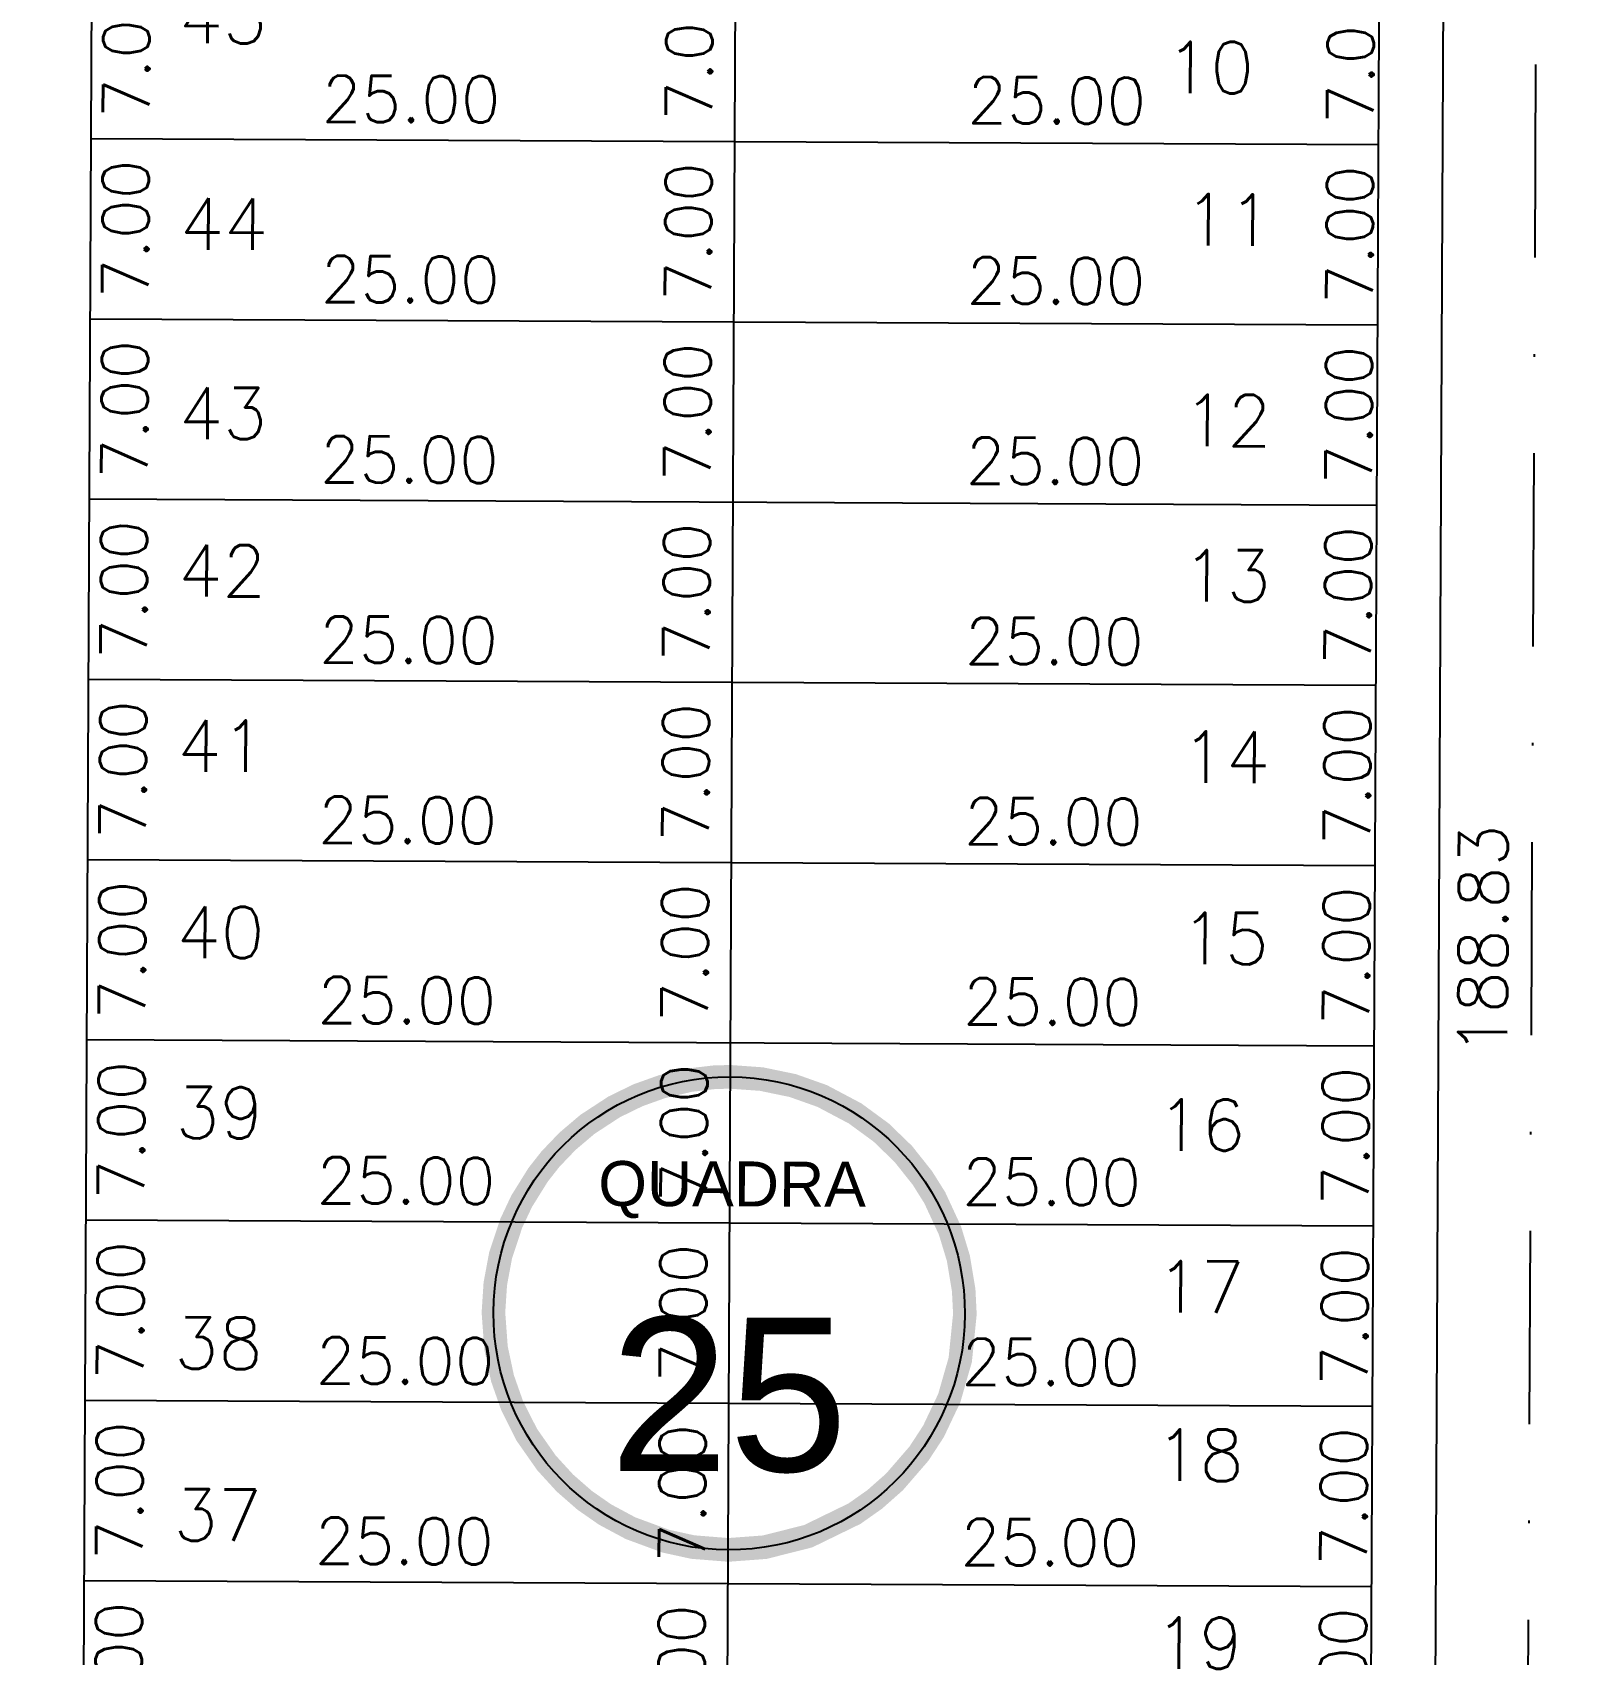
# Model space of a CAD drawing. Header units: millimetres. Extents: x -4430026 to 4783824, y 584 to 9593110.
# Drawn here: x 3112.3 to 3172.1, y 1579.3 to 1642.3 of the extents above; entities that cross this region are included whole.
import ezdxf
from ezdxf.enums import TextEntityAlignment as Align

# ---------------------------------------------------------------- set-up
doc = ezdxf.new("R2010")
doc.units = ezdxf.units.MM
doc.linetypes.add('DASHDOT', pattern=[1, 0.5, -0.25, 0, -0.25])
doc.linetypes.add('HIDDEN2', pattern=[0.1875, 0.125, -0.0625])
for name, color, linetype in [('boundary filipe', 6, 'Continuous'), ('BOUNDARY VERDES', 92, 'Continuous'), ('Calçada', 1, 'Continuous'), ('Cota', 8, 'Continuous'), ('COTAS', 8, 'Continuous'), ('Lotes', 2, 'Continuous'), ('Numero de lotes', 5, 'Continuous'), ('númeraçãoquadras', 4, 'Continuous'), ('Projeção', 8, 'HIDDEN2'), ('QUADRA', 4, 'Continuous')]:
    doc.layers.add(name, color=color, linetype=linetype)
doc.styles.add('arcad1', font='romans.shx')
doc.styles.add('ROMANS', font='romans.shx')
doc.styles.add('STYLE1', font='sanss___.ttf')
doc.dimstyles.new('BOLA100', dxfattribs={"dimscale": 0, "dimtxt": 1.9, "dimasz": 0.18, "dimexe": 0.18, "dimexo": 0.063, "dimgap": 0, "dimtad": 1, "dimzin": 4, "dimdsep": 46, "dimtxsty": 'ROMANS', "dimcen": 0.09, "dimse1": 1, "dimse2": 1, "dimsd1": 1, "dimsd2": 1, "dimclrt": 256, "dimaunit": 1, "dimadec": 4, "dimazin": 0, "dimtfac": 1.2, "dimtix": 1, "dimtmove": 2, "dimatfit": 3, "dimfxl": 1, "dimtvp": 2, "dimtolj": 1, "dimtzin": 4, "dimarcsym": 0})
doc.dimstyles.get("Standard").update_dxf_attribs({"dimtxt": 0.18, "dimasz": 0.18, "dimexe": 0.18, "dimexo": 0.0625, "dimgap": 0.09, "dimtad": 0, "dimtih": 1, "dimtoh": 1, "dimdec": 4, "dimzin": 0, "dimdsep": 46, "dimtxsty": 'Standard', "dimcen": 0.09, "dimadec": 0, "dimazin": 0, "dimtfac": 1, "dimtdec": 4, "dimtofl": 0, "dimtmove": 0, "dimatfit": 3, "dimfxl": 1, "dimtolj": 1, "dimtzin": 0, "dimarcsym": 0})

# ---------------------------------------------------------------- blocks, each defined once
blk = doc.blocks.new('NUM_quadra')
at = {"color": 6, "const_width": 0.02}
blk.add_lwpolyline([(-0.0134, 0.1996), (-0.034, 0.1971), (-0.0579, 0.1914), (-0.0779, 0.1842), (-0.0981, 0.1743), (-0.1208, 0.1594), (-0.1377, 0.145), (-0.1521, 0.1299), (-0.1625, 0.1166), (-0.1764, 0.0942), (-0.1852, 0.0754), (-0.1941, 0.0483), (-0.1985, 0.0243), (-0.2, 0), (-0.1977, -0.0299), (-0.1921, -0.0556), (-0.1839, -0.0786), (-0.1713, -0.1033), (-0.1546, -0.1269), (-0.1389, -0.1439), (-0.1219, -0.1586), (-0.1046, -0.1705), (-0.0831, -0.1819), (-0.0531, -0.1928), (-0.0302, -0.1977), (0, -0.2), (0.0309, -0.1976), (0.0677, -0.1882), (0.1069, -0.169), (0.124, -0.1569), (0.1407, -0.1421), (0.1614, -0.1181), (0.1737, -0.0992), (0.187, -0.071), (0.1962, -0.0386), (0.2, 0), (0.1989, 0.0205), (0.1943, 0.0473), (0.1871, 0.0707), (0.1741, 0.0984), (0.1635, 0.1151), (0.1472, 0.1354), (0.1285, 0.1533), (0.1063, 0.1694), (0.0782, 0.1841), (0.0533, 0.1928), (0.0267, 0.1982), (0, 0.2)], close=True, dxfattribs=at)
blk.add_circle((0, 0), 0.2)
at = {"color": 3, "insert": (-0.1114, 0.1285), "char_height": 0.038, "width": 0.2663, "attachment_point": 1, "style": 'STYLE1'}
blk.add_mtext('\\fArial|b0|i0|c0|p34;QUADRA', dxfattribs=at)
at = {"color": 3, "style": 'STYLE1'}
blk.add_attdef('00', text='', height=0.13, dxfattribs=at).set_placement((0, -0.1335), align=Align.CENTER)
blk = doc.blocks.new('*D13731')
at = {"layer": 'DEFPOINTS', "color": 0, "linetype": 'ByBlock'}
for p in [(3170.97, 1701.556), (3170.075, 1512.727), (3170.075, 1512.727)]:
    blk.add_point(p, dxfattribs=at)
at = {"layer": 'COTAS', "linetype": 'ByBlock', "insert": (3168.627, 1607.032), "char_height": 1.9, "attachment_point": 5, "rotation": 89.72858, "style": 'ROMANS'}
blk.add_mtext('\\A1;188.83', dxfattribs=at)
blk = doc.blocks.new('*D14373')
at = {"layer": 'DEFPOINTS', "color": 0, "linetype": 'ByBlock'}
for p in [(3604.912, 1990.48), (3526.384, 1988.213), (3530.475, 1981.234), (3075.494, 1975.213), (3524.484, 1587.125)]:
    blk.add_point(p, dxfattribs=at)
at = {"layer": 'COTAS', "linetype": 'ByBlock', "insert": (3531.365, 1983.353), "char_height": 1.9, "attachment_point": 5, "rotation": 45.6902, "style": 'ROMANS'}
blk.add_mtext('\\A1;91°55\'24"', dxfattribs=at)
blk = doc.blocks.new('*D14374')
at = {"layer": 'DEFPOINTS', "color": 0, "linetype": 'ByBlock'}
for p in [(3526.384, 1988.213), (3526.384, 1988.213), (3519.485, 1984.064), (3146.21, 1977.133), (3524.484, 1587.125)]:
    blk.add_point(p, dxfattribs=at)
at = {"layer": 'COTAS', "linetype": 'ByBlock', "insert": (3521.551, 1983.261), "char_height": 1.9, "attachment_point": 5, "rotation": 315.69901, "style": 'ROMANS'}
blk.add_mtext('\\A1;88°3\'33"', dxfattribs=at)
blk = doc.blocks.new('*D11730')
at = {"layer": 'DEFPOINTS', "color": 0}
for p in [(3114.244, 1585.193), (3139.244, 1585.075), (3139.22, 1580.022)]:
    blk.add_point(p, dxfattribs=at)
at = {"layer": 'Cota', "color": 41, "insert": (3126.737, 1583.681), "char_height": 1.8, "attachment_point": 5, "rotation": 359.72858, "style": 'ROMANS'}
blk.add_mtext('\\A1;25.00', dxfattribs=at)
blk = doc.blocks.new('*D11731')
at = {"layer": 'DEFPOINTS', "color": 0}
for p in [(3139.323, 1586.247), (3164.323, 1586.129), (3164.294, 1579.97)]:
    blk.add_point(p, dxfattribs=at)
at = {"layer": 'Cota', "color": 41, "insert": (3151.811, 1583.629), "char_height": 1.8, "attachment_point": 5, "rotation": 359.72858, "style": 'ROMANS'}
blk.add_mtext('\\A1;25.00', dxfattribs=at)
blk = doc.blocks.new('*D11732')
at = {"layer": 'DEFPOINTS', "color": 0}
for p in [(3114.278, 1592.193), (3139.277, 1592.074), (3139.253, 1587.022)]:
    blk.add_point(p, dxfattribs=at)
at = {"layer": 'Cota', "color": 41, "insert": (3126.771, 1590.681), "char_height": 1.8, "attachment_point": 5, "rotation": 359.72858, "style": 'ROMANS'}
blk.add_mtext('\\A1;25.00', dxfattribs=at)
blk = doc.blocks.new('*D11733')
at = {"layer": 'DEFPOINTS', "color": 0}
for p in [(3139.356, 1593.247), (3164.356, 1593.129), (3164.327, 1586.969)]:
    blk.add_point(p, dxfattribs=at)
at = {"layer": 'Cota', "color": 41, "insert": (3151.844, 1590.629), "char_height": 1.8, "attachment_point": 5, "rotation": 359.72858, "style": 'ROMANS'}
blk.add_mtext('\\A1;25.00', dxfattribs=at)
blk = doc.blocks.new('*D11734')
at = {"layer": 'DEFPOINTS', "color": 0}
for p in [(3114.311, 1599.193), (3139.31, 1599.074), (3139.287, 1594.022)]:
    blk.add_point(p, dxfattribs=at)
at = {"layer": 'Cota', "color": 41, "insert": (3126.804, 1597.681), "char_height": 1.8, "attachment_point": 5, "rotation": 359.72858, "style": 'ROMANS'}
blk.add_mtext('\\A1;25.00', dxfattribs=at)
blk = doc.blocks.new('*D11735')
at = {"layer": 'DEFPOINTS', "color": 0}
for p in [(3139.389, 1600.247), (3164.389, 1600.129), (3164.36, 1593.969)]:
    blk.add_point(p, dxfattribs=at)
at = {"layer": 'Cota', "color": 41, "insert": (3151.877, 1597.629), "char_height": 1.8, "attachment_point": 5, "rotation": 359.72858, "style": 'ROMANS'}
blk.add_mtext('\\A1;25.00', dxfattribs=at)
blk = doc.blocks.new('*D11736')
at = {"layer": 'DEFPOINTS', "color": 0}
for p in [(3114.344, 1606.193), (3139.344, 1606.074), (3139.32, 1601.022)]:
    blk.add_point(p, dxfattribs=at)
at = {"layer": 'Cota', "color": 41, "insert": (3126.837, 1604.681), "char_height": 1.8, "attachment_point": 5, "rotation": 359.72858, "style": 'ROMANS'}
blk.add_mtext('\\A1;25.00', dxfattribs=at)
blk = doc.blocks.new('*D11737')
at = {"layer": 'DEFPOINTS', "color": 0}
for p in [(3139.423, 1607.247), (3164.422, 1607.129), (3164.393, 1600.969)]:
    blk.add_point(p, dxfattribs=at)
at = {"layer": 'Cota', "color": 41, "insert": (3151.91, 1604.628), "char_height": 1.8, "attachment_point": 5, "rotation": 359.72858, "style": 'ROMANS'}
blk.add_mtext('\\A1;25.00', dxfattribs=at)
blk = doc.blocks.new('*D11738')
at = {"layer": 'DEFPOINTS', "color": 0}
for p in [(3114.377, 1613.193), (3139.377, 1613.074), (3139.353, 1608.022)]:
    blk.add_point(p, dxfattribs=at)
at = {"layer": 'Cota', "color": 41, "insert": (3126.87, 1611.681), "char_height": 1.8, "attachment_point": 5, "rotation": 359.72858, "style": 'ROMANS'}
blk.add_mtext('\\A1;25.00', dxfattribs=at)
blk = doc.blocks.new('*D11739')
at = {"layer": 'DEFPOINTS', "color": 0}
for p in [(3139.456, 1614.247), (3164.455, 1614.129), (3164.426, 1607.969)]:
    blk.add_point(p, dxfattribs=at)
at = {"layer": 'Cota', "color": 41, "insert": (3151.943, 1611.628), "char_height": 1.8, "attachment_point": 5, "rotation": 359.72858, "style": 'ROMANS'}
blk.add_mtext('\\A1;25.00', dxfattribs=at)
blk = doc.blocks.new('*D11740')
at = {"layer": 'DEFPOINTS', "color": 0}
for p in [(3114.41, 1620.193), (3139.41, 1620.074), (3139.386, 1615.022)]:
    blk.add_point(p, dxfattribs=at)
at = {"layer": 'Cota', "color": 41, "insert": (3126.903, 1618.681), "char_height": 1.8, "attachment_point": 5, "rotation": 359.72858, "style": 'ROMANS'}
blk.add_mtext('\\A1;25.00', dxfattribs=at)
blk = doc.blocks.new('*D11741')
at = {"layer": 'DEFPOINTS', "color": 0}
for p in [(3139.489, 1621.247), (3164.489, 1621.129), (3164.459, 1614.969)]:
    blk.add_point(p, dxfattribs=at)
at = {"layer": 'Cota', "color": 41, "insert": (3151.977, 1618.628), "char_height": 1.8, "attachment_point": 5, "rotation": 359.72858, "style": 'ROMANS'}
blk.add_mtext('\\A1;25.00', dxfattribs=at)
blk = doc.blocks.new('*D11742')
at = {"layer": 'DEFPOINTS', "color": 0}
for p in [(3114.443, 1627.193), (3139.443, 1627.074), (3139.419, 1622.021)]:
    blk.add_point(p, dxfattribs=at)
at = {"layer": 'Cota', "color": 41, "insert": (3126.936, 1625.681), "char_height": 1.8, "attachment_point": 5, "rotation": 359.72858, "style": 'ROMANS'}
blk.add_mtext('\\A1;25.00', dxfattribs=at)
blk = doc.blocks.new('*D11743')
at = {"layer": 'DEFPOINTS', "color": 0}
for p in [(3139.522, 1628.247), (3164.522, 1628.129), (3164.493, 1621.969)]:
    blk.add_point(p, dxfattribs=at)
at = {"layer": 'Cota', "color": 41, "insert": (3152.01, 1625.628), "char_height": 1.8, "attachment_point": 5, "rotation": 359.72858, "style": 'ROMANS'}
blk.add_mtext('\\A1;25.00', dxfattribs=at)
blk = doc.blocks.new('*D11744')
at = {"layer": 'DEFPOINTS', "color": 0}
for p in [(3114.477, 1634.192), (3139.476, 1634.074), (3139.452, 1629.021)]:
    blk.add_point(p, dxfattribs=at)
at = {"layer": 'Cota', "color": 41, "insert": (3126.97, 1632.681), "char_height": 1.8, "attachment_point": 5, "rotation": 359.72858, "style": 'ROMANS'}
blk.add_mtext('\\A1;25.00', dxfattribs=at)
blk = doc.blocks.new('*D11745')
at = {"layer": 'DEFPOINTS', "color": 0}
for p in [(3139.555, 1635.247), (3164.555, 1635.128), (3164.526, 1628.969)]:
    blk.add_point(p, dxfattribs=at)
at = {"layer": 'Cota', "color": 41, "insert": (3152.043, 1632.628), "char_height": 1.8, "attachment_point": 5, "rotation": 359.72858, "style": 'ROMANS'}
blk.add_mtext('\\A1;25.00', dxfattribs=at)
blk = doc.blocks.new('*D11746')
at = {"layer": 'DEFPOINTS', "color": 0}
for p in [(3114.51, 1641.192), (3139.509, 1641.074), (3139.485, 1636.021)]:
    blk.add_point(p, dxfattribs=at)
at = {"layer": 'Cota', "color": 41, "insert": (3127.003, 1639.681), "char_height": 1.8, "attachment_point": 5, "rotation": 359.72858, "style": 'ROMANS'}
blk.add_mtext('\\A1;25.00', dxfattribs=at)
blk = doc.blocks.new('*D11747')
at = {"layer": 'DEFPOINTS', "color": 0}
for p in [(3139.588, 1642.247), (3164.588, 1642.128), (3164.559, 1635.969)]:
    blk.add_point(p, dxfattribs=at)
at = {"layer": 'Cota', "color": 41, "insert": (3152.076, 1639.628), "char_height": 1.8, "attachment_point": 5, "rotation": 359.72858, "style": 'ROMANS'}
blk.add_mtext('\\A1;25.00', dxfattribs=at)
blk = doc.blocks.new('*D11793')
at = {"layer": 'DEFPOINTS', "color": 0}
for p in [(3114.602, 1645.141), (3114.569, 1638.141), (3119.531, 1638.118)]:
    blk.add_point(p, dxfattribs=at)
at = {"layer": 'Cota', "color": 41, "insert": (3115.948, 1641.635), "char_height": 1.8, "attachment_point": 5, "rotation": 89.72858, "style": 'ROMANS'}
blk.add_mtext('\\A1;7.00', dxfattribs=at)
blk = doc.blocks.new('*D11794')
at = {"layer": 'DEFPOINTS', "color": 0}
for p in [(3114.569, 1638.141), (3114.535, 1631.141), (3119.498, 1631.118)]:
    blk.add_point(p, dxfattribs=at)
at = {"layer": 'Cota', "color": 41, "insert": (3115.914, 1634.635), "char_height": 1.8, "attachment_point": 5, "rotation": 89.72858, "style": 'ROMANS'}
blk.add_mtext('\\A1;7.00', dxfattribs=at)
blk = doc.blocks.new('*D11795')
at = {"layer": 'DEFPOINTS', "color": 0}
for p in [(3114.535, 1631.141), (3114.502, 1624.141), (3119.465, 1624.118)]:
    blk.add_point(p, dxfattribs=at)
at = {"layer": 'Cota', "color": 41, "insert": (3115.881, 1627.635), "char_height": 1.8, "attachment_point": 5, "rotation": 89.72858, "style": 'ROMANS'}
blk.add_mtext('\\A1;7.00', dxfattribs=at)
blk = doc.blocks.new('*D11796')
at = {"layer": 'DEFPOINTS', "color": 0}
for p in [(3114.502, 1624.141), (3114.469, 1617.142), (3119.432, 1617.118)]:
    blk.add_point(p, dxfattribs=at)
at = {"layer": 'Cota', "color": 41, "insert": (3115.848, 1620.635), "char_height": 1.8, "attachment_point": 5, "rotation": 89.72858, "style": 'ROMANS'}
blk.add_mtext('\\A1;7.00', dxfattribs=at)
blk = doc.blocks.new('*D11797')
at = {"layer": 'DEFPOINTS', "color": 0}
for p in [(3114.469, 1617.142), (3114.436, 1610.142), (3119.398, 1610.118)]:
    blk.add_point(p, dxfattribs=at)
at = {"layer": 'Cota', "color": 41, "insert": (3115.815, 1613.635), "char_height": 1.8, "attachment_point": 5, "rotation": 89.72858, "style": 'ROMANS'}
blk.add_mtext('\\A1;7.00', dxfattribs=at)
blk = doc.blocks.new('*D11798')
at = {"layer": 'DEFPOINTS', "color": 0}
for p in [(3114.436, 1610.142), (3114.403, 1603.142), (3119.365, 1603.118)]:
    blk.add_point(p, dxfattribs=at)
at = {"layer": 'Cota', "color": 41, "insert": (3115.782, 1606.635), "char_height": 1.8, "attachment_point": 5, "rotation": 89.72858, "style": 'ROMANS'}
blk.add_mtext('\\A1;7.00', dxfattribs=at)
blk = doc.blocks.new('*D11799')
at = {"layer": 'DEFPOINTS', "color": 0}
for p in [(3114.403, 1603.142), (3114.37, 1596.142), (3119.332, 1596.118)]:
    blk.add_point(p, dxfattribs=at)
at = {"layer": 'Cota', "color": 41, "insert": (3115.749, 1599.635), "char_height": 1.8, "attachment_point": 5, "rotation": 89.72858, "style": 'ROMANS'}
blk.add_mtext('\\A1;7.00', dxfattribs=at)
blk = doc.blocks.new('*D11800')
at = {"layer": 'DEFPOINTS', "color": 0}
for p in [(3114.37, 1596.142), (3114.337, 1589.142), (3119.299, 1589.118)]:
    blk.add_point(p, dxfattribs=at)
at = {"layer": 'Cota', "color": 41, "insert": (3115.716, 1592.635), "char_height": 1.8, "attachment_point": 5, "rotation": 89.72858, "style": 'ROMANS'}
blk.add_mtext('\\A1;7.00', dxfattribs=at)
blk = doc.blocks.new('*D11801')
at = {"layer": 'DEFPOINTS', "color": 0}
for p in [(3114.337, 1589.142), (3114.303, 1582.142), (3119.266, 1582.118)]:
    blk.add_point(p, dxfattribs=at)
at = {"layer": 'Cota', "color": 41, "insert": (3115.682, 1585.635), "char_height": 1.8, "attachment_point": 5, "rotation": 89.72858, "style": 'ROMANS'}
blk.add_mtext('\\A1;7.00', dxfattribs=at)
blk = doc.blocks.new('*D11802')
at = {"layer": 'DEFPOINTS', "color": 0}
for p in [(3114.303, 1582.142), (3114.27, 1575.142), (3119.233, 1575.119)]:
    blk.add_point(p, dxfattribs=at)
at = {"layer": 'Cota', "color": 41, "insert": (3115.649, 1578.636), "char_height": 1.8, "attachment_point": 5, "rotation": 89.72858, "style": 'ROMANS'}
blk.add_mtext('\\A1;7.00', dxfattribs=at)
blk = doc.blocks.new('*D11826')
at = {"layer": 'DEFPOINTS', "color": 0}
for p in [(3139.303, 1582.024), (3141.119, 1582.015), (3139.27, 1575.024)]:
    blk.add_point(p, dxfattribs=at)
at = {"layer": 'Cota', "color": 41, "insert": (3137.502, 1578.532), "char_height": 1.8, "attachment_point": 5, "rotation": 89.72858, "style": 'ROMANS'}
blk.add_mtext('\\A1;7.00', dxfattribs=at)
blk = doc.blocks.new('*D11827')
at = {"layer": 'DEFPOINTS', "color": 0}
for p in [(3139.336, 1589.023), (3141.152, 1589.015), (3139.303, 1582.024)]:
    blk.add_point(p, dxfattribs=at)
at = {"layer": 'Cota', "color": 41, "insert": (3137.536, 1585.532), "char_height": 1.8, "attachment_point": 5, "rotation": 89.72858, "style": 'ROMANS'}
blk.add_mtext('\\A1;7.00', dxfattribs=at)
blk = doc.blocks.new('*D11828')
at = {"layer": 'DEFPOINTS', "color": 0}
for p in [(3139.369, 1596.023), (3141.185, 1596.015), (3139.336, 1589.023)]:
    blk.add_point(p, dxfattribs=at)
at = {"layer": 'Cota', "color": 41, "insert": (3137.569, 1592.532), "char_height": 1.8, "attachment_point": 5, "rotation": 89.72858, "style": 'ROMANS'}
blk.add_mtext('\\A1;7.00', dxfattribs=at)
blk = doc.blocks.new('*D11829')
at = {"layer": 'DEFPOINTS', "color": 0}
for p in [(3139.403, 1603.023), (3141.219, 1603.015), (3139.369, 1596.023)]:
    blk.add_point(p, dxfattribs=at)
at = {"layer": 'Cota', "color": 41, "insert": (3137.602, 1599.532), "char_height": 1.8, "attachment_point": 5, "rotation": 89.72858, "style": 'ROMANS'}
blk.add_mtext('\\A1;7.00', dxfattribs=at)
blk = doc.blocks.new('*D11830')
at = {"layer": 'DEFPOINTS', "color": 0}
for p in [(3139.436, 1610.023), (3141.252, 1610.015), (3139.403, 1603.023)]:
    blk.add_point(p, dxfattribs=at)
at = {"layer": 'Cota', "color": 41, "insert": (3137.635, 1606.532), "char_height": 1.8, "attachment_point": 5, "rotation": 89.72858, "style": 'ROMANS'}
blk.add_mtext('\\A1;7.00', dxfattribs=at)
blk = doc.blocks.new('*D11831')
at = {"layer": 'DEFPOINTS', "color": 0}
for p in [(3139.469, 1617.023), (3141.285, 1617.015), (3139.436, 1610.023)]:
    blk.add_point(p, dxfattribs=at)
at = {"layer": 'Cota', "color": 41, "insert": (3137.668, 1613.532), "char_height": 1.8, "attachment_point": 5, "rotation": 89.72858, "style": 'ROMANS'}
blk.add_mtext('\\A1;7.00', dxfattribs=at)
blk = doc.blocks.new('*D11832')
at = {"layer": 'DEFPOINTS', "color": 0}
for p in [(3139.502, 1624.023), (3141.318, 1624.014), (3139.469, 1617.023)]:
    blk.add_point(p, dxfattribs=at)
at = {"layer": 'Cota', "color": 41, "insert": (3137.701, 1620.532), "char_height": 1.8, "attachment_point": 5, "rotation": 89.72858, "style": 'ROMANS'}
blk.add_mtext('\\A1;7.00', dxfattribs=at)
blk = doc.blocks.new('*D11833')
at = {"layer": 'DEFPOINTS', "color": 0}
for p in [(3139.535, 1631.023), (3141.351, 1631.014), (3139.502, 1624.023)]:
    blk.add_point(p, dxfattribs=at)
at = {"layer": 'Cota', "color": 41, "insert": (3137.735, 1627.531), "char_height": 1.8, "attachment_point": 5, "rotation": 89.72858, "style": 'ROMANS'}
blk.add_mtext('\\A1;7.00', dxfattribs=at)
blk = doc.blocks.new('*D11834')
at = {"layer": 'DEFPOINTS', "color": 0}
for p in [(3139.568, 1638.023), (3141.384, 1638.014), (3139.535, 1631.023)]:
    blk.add_point(p, dxfattribs=at)
at = {"layer": 'Cota', "color": 41, "insert": (3137.768, 1634.531), "char_height": 1.8, "attachment_point": 5, "rotation": 89.72858, "style": 'ROMANS'}
blk.add_mtext('\\A1;7.00', dxfattribs=at)
blk = doc.blocks.new('*D11835')
at = {"layer": 'DEFPOINTS', "color": 0}
for p in [(3139.602, 1645.023), (3141.417, 1645.014), (3139.568, 1638.023)]:
    blk.add_point(p, dxfattribs=at)
at = {"layer": 'Cota', "color": 41, "insert": (3137.801, 1641.531), "char_height": 1.8, "attachment_point": 5, "rotation": 89.72858, "style": 'ROMANS'}
blk.add_mtext('\\A1;7.00', dxfattribs=at)
blk = doc.blocks.new('*D11842')
at = {"layer": 'DEFPOINTS', "color": 0}
for p in [(3164.601, 1644.904), (3164.568, 1637.904), (3167.068, 1637.893)]:
    blk.add_point(p, dxfattribs=at)
at = {"layer": 'Cota', "color": 41, "insert": (3163.485, 1641.41), "char_height": 1.8, "attachment_point": 5, "rotation": 89.72858, "style": 'ROMANS'}
blk.add_mtext('\\A1;7.00', dxfattribs=at)
blk = doc.blocks.new('*D11843')
at = {"layer": 'DEFPOINTS', "color": 0}
for p in [(3164.568, 1637.904), (3164.535, 1630.905), (3167.035, 1630.893)]:
    blk.add_point(p, dxfattribs=at)
at = {"layer": 'Cota', "color": 41, "insert": (3163.452, 1634.41), "char_height": 1.8, "attachment_point": 5, "rotation": 89.72858, "style": 'ROMANS'}
blk.add_mtext('\\A1;7.00', dxfattribs=at)
blk = doc.blocks.new('*D11844')
at = {"layer": 'DEFPOINTS', "color": 0}
for p in [(3164.535, 1630.905), (3164.502, 1623.905), (3167.002, 1623.893)]:
    blk.add_point(p, dxfattribs=at)
at = {"layer": 'Cota', "color": 41, "insert": (3163.418, 1627.41), "char_height": 1.8, "attachment_point": 5, "rotation": 89.72858, "style": 'ROMANS'}
blk.add_mtext('\\A1;7.00', dxfattribs=at)
blk = doc.blocks.new('*D11845')
at = {"layer": 'DEFPOINTS', "color": 0}
for p in [(3164.502, 1623.905), (3164.469, 1616.905), (3166.969, 1616.893)]:
    blk.add_point(p, dxfattribs=at)
at = {"layer": 'Cota', "color": 41, "insert": (3163.385, 1620.41), "char_height": 1.8, "attachment_point": 5, "rotation": 89.72858, "style": 'ROMANS'}
blk.add_mtext('\\A1;7.00', dxfattribs=at)
blk = doc.blocks.new('*D11846')
at = {"layer": 'DEFPOINTS', "color": 0}
for p in [(3164.469, 1616.905), (3164.435, 1609.905), (3166.935, 1609.893)]:
    blk.add_point(p, dxfattribs=at)
at = {"layer": 'Cota', "color": 41, "insert": (3163.352, 1613.41), "char_height": 1.8, "attachment_point": 5, "rotation": 89.72858, "style": 'ROMANS'}
blk.add_mtext('\\A1;7.00', dxfattribs=at)
blk = doc.blocks.new('*D11847')
at = {"layer": 'DEFPOINTS', "color": 0}
for p in [(3164.435, 1609.905), (3164.402, 1602.905), (3166.902, 1602.893)]:
    blk.add_point(p, dxfattribs=at)
at = {"layer": 'Cota', "color": 41, "insert": (3163.319, 1606.41), "char_height": 1.8, "attachment_point": 5, "rotation": 89.72858, "style": 'ROMANS'}
blk.add_mtext('\\A1;7.00', dxfattribs=at)
blk = doc.blocks.new('*D11848')
at = {"layer": 'DEFPOINTS', "color": 0}
for p in [(3164.402, 1602.905), (3164.369, 1595.905), (3166.869, 1595.893)]:
    blk.add_point(p, dxfattribs=at)
at = {"layer": 'Cota', "color": 41, "insert": (3163.286, 1599.41), "char_height": 1.8, "attachment_point": 5, "rotation": 89.72858, "style": 'ROMANS'}
blk.add_mtext('\\A1;7.00', dxfattribs=at)
blk = doc.blocks.new('*D11849')
at = {"layer": 'DEFPOINTS', "color": 0}
for p in [(3164.369, 1595.905), (3164.336, 1588.905), (3166.836, 1588.893)]:
    blk.add_point(p, dxfattribs=at)
at = {"layer": 'Cota', "color": 41, "insert": (3163.253, 1592.41), "char_height": 1.8, "attachment_point": 5, "rotation": 89.72858, "style": 'ROMANS'}
blk.add_mtext('\\A1;7.00', dxfattribs=at)
blk = doc.blocks.new('*D11850')
at = {"layer": 'DEFPOINTS', "color": 0}
for p in [(3164.336, 1588.905), (3164.303, 1581.905), (3166.803, 1581.893)]:
    blk.add_point(p, dxfattribs=at)
at = {"layer": 'Cota', "color": 41, "insert": (3163.219, 1585.41), "char_height": 1.8, "attachment_point": 5, "rotation": 89.72858, "style": 'ROMANS'}
blk.add_mtext('\\A1;7.00', dxfattribs=at)
blk = doc.blocks.new('*D11851')
at = {"layer": 'DEFPOINTS', "color": 0}
for p in [(3164.303, 1581.905), (3164.27, 1574.905), (3166.77, 1574.893)]:
    blk.add_point(p, dxfattribs=at)
at = {"layer": 'Cota', "color": 41, "insert": (3163.186, 1578.41), "char_height": 1.8, "attachment_point": 5, "rotation": 89.72858, "style": 'ROMANS'}
blk.add_mtext('\\A1;7.00', dxfattribs=at)

msp = doc.modelspace()

# ---------------------------------------------------------------- hatches: boundary and pattern name
at = {"layer": 'BOUNDARY VERDES'}
h = msp.add_hatch(dxfattribs=at)
h.set_pattern_fill('GRASS', color=256, scale=3, angle=-0.27142, style=0)
h.set_pattern_definition([(89.7286, (3078.913, 1593.6197), (-2.1112475, 2.1313455), [0.5625, -3.68014]), (44.7286, (3078.913, 1593.6197), (-2.111248, 2.131346), [0.5625, -2.4375]), (134.7286, (3078.913, 1593.6197), (-2.131346, -2.111248), [0.5625, -2.4375])])
edge = h.paths.add_edge_path()
edge.add_line((3248.03, 1759.928), (3165.143, 1785.42))
edge.add_line((3165.143, 1785.42), (3159.727, 1817.911))
edge.add_line((3159.727, 1817.911), (3154.269, 1827.011))
edge.add_line((3154.269, 1827.011), (3130.852, 1862.88))
edge.add_line((3130.852, 1862.88), (3120.092, 1931.537))
edge.add_line((3120.092, 1931.537), (3103.391, 1958.759))
edge.add_line((3103.391, 1958.759), (3100.916, 1975.948))
edge.add_line((3100.916, 1975.948), (3080.721, 1975.364))
edge.add_line((3080.721, 1975.364), (3083.218, 1966.143))
edge.add_line((3083.218, 1966.143), (3084.648, 1962.276))
edge.add_line((3084.648, 1962.276), (3088.089, 1953.95))
edge.add_line((3088.089, 1953.95), (3094.136, 1939.652))
edge.add_line((3094.136, 1939.652), (3101.624, 1921.155))
edge.add_line((3101.624, 1921.155), (3108.945, 1901.056))
edge.add_line((3108.945, 1901.056), (3114.853, 1881.755))
edge.add_arc((3099.998, 1876.673), 15.7, -0.27142, 18.88315, ccw=False)
edge.add_line((3115.698, 1876.599), (3115.511, 1837.043))
edge.add_line((3115.511, 1837.043), (3226.032, 1710.203))
edge.add_line((3226.032, 1710.203), (3243.994, 1684.136))
edge.add_line((3243.994, 1684.136), (3289.81, 1592.621))
edge.add_line((3289.81, 1592.621), (3465.935, 1591.789))
edge.add_line((3465.935, 1591.789), (3402.048, 1629.417))
edge.add_line((3402.048, 1629.417), (3386.235, 1653.698))
edge.add_line((3386.235, 1653.698), (3301.389, 1732.111))
edge.add_line((3301.389, 1732.111), (3267.502, 1743.277))
edge.add_line((3267.502, 1743.277), (3248.03, 1759.928))

# ---------------------------------------------------------------- linework, layer by layer
at = {"layer": 'boundary filipe', "elevation": 2.439}
msp.add_lwpolyline([(3114.001, 1518.295), (3164.004, 1518.77), (3164.82, 1690.99), (3114.815, 1690.064), (3114.001, 1518.295)], close=True, dxfattribs=at)
at = {"layer": 'Calçada'}
msp.add_line((3166.52, 1522.208, 2.439), (3167.303, 1687.396, 2.439), dxfattribs=at)
at = {"layer": 'Lotes'}
for p, q in [((3139.002, 1518.532, 2.439), (3139.817, 1690.527, 2.439)), ((3164.568, 1637.904, 2.439), (3114.569, 1638.141, 2.439)), ((3164.535, 1630.905, 2.439), (3114.535, 1631.141, 2.439)), ((3164.502, 1623.905, 2.439), (3114.502, 1624.141, 2.439)), ((3164.469, 1616.905, 2.439), (3114.469, 1617.142, 2.439)), ((3164.435, 1609.905, 2.439), (3114.436, 1610.142, 2.439)), ((3164.402, 1602.905, 2.439), (3114.403, 1603.142, 2.439)), ((3164.369, 1595.905, 2.439), (3114.37, 1596.142, 2.439)), ((3164.336, 1588.905, 2.439), (3114.337, 1589.142, 2.439)), ((3164.303, 1581.905, 2.439), (3114.303, 1582.142, 2.439))]:
    msp.add_line(p, q, dxfattribs=at)
at = {"layer": 'Projeção', "linetype": 'DASHDOT', "ltscale": 15}
msp.add_line((3170.075, 1512.727, 2.439), (3170.97, 1701.556, 2.439), dxfattribs=at)
at = {"layer": 'QUADRA', "elevation": 2.439}
msp.add_lwpolyline([(3114.001, 1518.295), (3164.004, 1518.77), (3164.82, 1690.99), (3114.815, 1690.064), (3114.001, 1518.295)], close=True, dxfattribs=at)

# ---------------------------------------------------------------- block references
at = {"layer": 'númeraçãoquadras', "linetype": 'ByBlock', "extrusion": (0.084423, -0.000343131, 0.99643)}
ref = msp.add_blockref('NUM_quadra', (1605.27, -3121.464, 266.917), dxfattribs=dict(at, xscale=45.93175888062505, yscale=45.93175888063583, zscale=45.9317585301846, rotation=270.0385460290153))
ref.add_attrib('00', '25', dxfattribs={"layer": '0', "color": 3, "extrusion": (0.084423, -0.000343131, 0.99643), "height": 5.9711, "rotation": 270.03855, "style": 'STYLE1'}).set_placement((1599.14, -3121.468, 266.917), align=Align.CENTER)

# ---------------------------------------------------------------- texts
at = {"layer": 'Numero de lotes', "style": 'arcad1'}
for s, p in [('45', (3119.695, 1642.849, 2.439)), ('10', (3158.028, 1640.908, 2.439)), ('44', (3119.731, 1634.832, 2.439)), ('11', (3158.734, 1634.995, 2.439)), ('43', (3119.696, 1627.475, 2.439)), ('12', (3158.697, 1627.2, 2.439)), ('42', (3119.667, 1621.366, 2.439)), ('13', (3158.668, 1621.165, 2.439)), ('41', (3119.635, 1614.559, 2.439)), ('14', (3158.635, 1614.124, 2.439)), ('40', (3119.6, 1607.321, 2.439)), ('15', (3158.601, 1607.083, 2.439)), ('39', (3119.567, 1600.317, 2.439)), ('16', (3157.686, 1599.836, 2.439)), ('17', (3157.657, 1593.55, 2.439)), ('38', (3119.525, 1591.364, 2.439)), ('18', (3157.626, 1587.012, 2.439)), ('37', (3119.493, 1584.69, 2.439)), ('19', (3157.591, 1579.719, 2.439))]:
    msp.add_text(s, height=2, rotation=359.72858, dxfattribs=at).set_placement(p, align=Align.MIDDLE_CENTER)

# ---------------------------------------------------------------- dimensions: what is measured, and where the dimension line sits
at = {"layer": 'Cota'}
for base, p1, p2, angle, picture, middle in [((3119.531, 1638.118, 2.439), (3114.602, 1645.141, 2.439), (3114.569, 1638.141, 2.439), 89.72858, '*D11793', (3115.948, 1641.635, 2.439)), ((3141.417, 1645.014, 2.439), (3139.568, 1638.023, 2.439), (3139.602, 1645.023, 2.439), 269.72858, '*D11835', (3137.801, 1641.531, 2.439)), ((3167.068, 1637.893, 2.439), (3164.601, 1644.904, 2.439), (3164.568, 1637.904, 2.439), 89.72858, '*D11842', (3163.485, 1641.41, 2.439)), ((3119.498, 1631.118, 2.439), (3114.569, 1638.141, 2.439), (3114.535, 1631.141, 2.439), 89.72858, '*D11794', (3115.914, 1634.635, 2.439)), ((3141.384, 1638.014, 2.439), (3139.535, 1631.023, 2.439), (3139.568, 1638.023, 2.439), 269.72858, '*D11834', (3137.768, 1634.531, 2.439)), ((3167.035, 1630.893, 2.439), (3164.568, 1637.904, 2.439), (3164.535, 1630.905, 2.439), 89.72858, '*D11843', (3163.452, 1634.41, 2.439)), ((3119.465, 1624.118, 2.439), (3114.535, 1631.141, 2.439), (3114.502, 1624.141, 2.439), 89.72858, '*D11795', (3115.881, 1627.635, 2.439)), ((3141.351, 1631.014, 2.439), (3139.502, 1624.023, 2.439), (3139.535, 1631.023, 2.439), 269.72858, '*D11833', (3137.735, 1627.531, 2.439)), ((3167.002, 1623.893, 2.439), (3164.535, 1630.905, 2.439), (3164.502, 1623.905, 2.439), 89.72858, '*D11844', (3163.418, 1627.41, 2.439)), ((3119.432, 1617.118, 2.439), (3114.502, 1624.141, 2.439), (3114.469, 1617.142, 2.439), 89.72858, '*D11796', (3115.848, 1620.635, 2.439)), ((3141.318, 1624.014, 2.439), (3139.469, 1617.023, 2.439), (3139.502, 1624.023, 2.439), 269.72858, '*D11832', (3137.701, 1620.532, 2.439)), ((3166.969, 1616.893, 2.439), (3164.502, 1623.905, 2.439), (3164.469, 1616.905, 2.439), 89.72858, '*D11845', (3163.385, 1620.41, 2.439)), ((3119.398, 1610.118, 2.439), (3114.469, 1617.142, 2.439), (3114.436, 1610.142, 2.439), 89.72858, '*D11797', (3115.815, 1613.635, 2.439)), ((3141.285, 1617.015, 2.439), (3139.436, 1610.023, 2.439), (3139.469, 1617.023, 2.439), 269.72858, '*D11831', (3137.668, 1613.532, 2.439)), ((3166.935, 1609.893, 2.439), (3164.469, 1616.905, 2.439), (3164.435, 1609.905, 2.439), 89.72858, '*D11846', (3163.352, 1613.41, 2.439)), ((3119.365, 1603.118, 2.439), (3114.436, 1610.142, 2.439), (3114.403, 1603.142, 2.439), 89.72858, '*D11798', (3115.782, 1606.635, 2.439)), ((3141.252, 1610.015, 2.439), (3139.403, 1603.023, 2.439), (3139.436, 1610.023, 2.439), 269.72858, '*D11830', (3137.635, 1606.532, 2.439)), ((3166.902, 1602.893, 2.439), (3164.435, 1609.905, 2.439), (3164.402, 1602.905, 2.439), 89.72858, '*D11847', (3163.319, 1606.41, 2.439)), ((3119.332, 1596.118, 2.439), (3114.403, 1603.142, 2.439), (3114.37, 1596.142, 2.439), 89.72858, '*D11799', (3115.749, 1599.635, 2.439)), ((3141.219, 1603.015, 2.439), (3139.369, 1596.023, 2.439), (3139.403, 1603.023, 2.439), 269.72858, '*D11829', (3137.602, 1599.532, 2.439)), ((3166.869, 1595.893, 2.439), (3164.402, 1602.905, 2.439), (3164.369, 1595.905, 2.439), 89.72858, '*D11848', (3163.286, 1599.41, 2.439)), ((3119.299, 1589.118, 2.439), (3114.37, 1596.142, 2.439), (3114.337, 1589.142, 2.439), 89.72858, '*D11800', (3115.716, 1592.635, 2.439)), ((3141.185, 1596.015, 2.439), (3139.336, 1589.023, 2.439), (3139.369, 1596.023, 2.439), 269.72858, '*D11828', (3137.569, 1592.532, 2.439)), ((3166.836, 1588.893, 2.439), (3164.369, 1595.905, 2.439), (3164.336, 1588.905, 2.439), 89.72858, '*D11849', (3163.253, 1592.41, 2.439)), ((3119.266, 1582.118, 2.439), (3114.337, 1589.142, 2.439), (3114.303, 1582.142, 2.439), 89.72858, '*D11801', (3115.682, 1585.635, 2.439)), ((3141.152, 1589.015, 2.439), (3139.303, 1582.024, 2.439), (3139.336, 1589.023, 2.439), 269.72858, '*D11827', (3137.536, 1585.532, 2.439)), ((3166.803, 1581.893, 2.439), (3164.336, 1588.905, 2.439), (3164.303, 1581.905, 2.439), 89.72858, '*D11850', (3163.219, 1585.41, 2.439)), ((3119.233, 1575.119, 2.439), (3114.303, 1582.142, 2.439), (3114.27, 1575.142, 2.439), 89.72858, '*D11802', (3115.649, 1578.636, 2.439)), ((3141.119, 1582.015, 2.439), (3139.27, 1575.024, 2.439), (3139.303, 1582.024, 2.439), 269.72858, '*D11826', (3137.502, 1578.532, 2.439)), ((3166.77, 1574.893, 2.439), (3164.303, 1581.905, 2.439), (3164.27, 1574.905, 2.439), 89.72858, '*D11851', (3163.186, 1578.41, 2.439))]:
    dim = msp.add_linear_dim(base=base, p1=p1, p2=p2, angle=angle, dimstyle='Standard', override={"dimtxt": 1.8, "dimexo": 0.063, "dimgap": 0, "dimtih": 0, "dimtoh": 0, "dimdec": 2, "dimzin": 4, "dimtxsty": 'ROMANS', "dimse1": 1, "dimse2": 1, "dimsd1": 1, "dimsd2": 1, "dimclrt": 41, "dimtfac": 1.2, "dimtdec": 2, "dimtix": 1, "dimtofl": 1, "dimtmove": 2, "dimfxl": 0.18, "dimfxlon": 1, "dimtvp": 2, "dimtzin": 4}, dxfattribs=at)
    dim.commit()
    dim.dimension.update_dxf_attribs({"geometry": picture, "text_midpoint": middle})
for p1, p2, distance, picture, middle in [((3139.588, 1642.247, 2.439), (3164.588, 1642.128, 2.439), -6.16, '*D11747', (3152.076, 1639.628, 2.439)), ((3114.51, 1641.192, 2.439), (3139.509, 1641.074, 2.439), -5.053, '*D11746', (3127.003, 1639.681, 2.439)), ((3139.555, 1635.247, 2.439), (3164.555, 1635.128, 2.439), -6.16, '*D11745', (3152.043, 1632.628, 2.439)), ((3114.477, 1634.192, 2.439), (3139.476, 1634.074, 2.439), -5.053, '*D11744', (3126.97, 1632.681, 2.439)), ((3139.522, 1628.247, 2.439), (3164.522, 1628.129, 2.439), -6.16, '*D11743', (3152.01, 1625.628, 2.439)), ((3114.443, 1627.193, 2.439), (3139.443, 1627.074, 2.439), -5.053, '*D11742', (3126.936, 1625.681, 2.439)), ((3139.489, 1621.247, 2.439), (3164.489, 1621.129, 2.439), -6.16, '*D11741', (3151.977, 1618.628, 2.439)), ((3114.41, 1620.193, 2.439), (3139.41, 1620.074, 2.439), -5.053, '*D11740', (3126.903, 1618.681, 2.439)), ((3139.456, 1614.247, 2.439), (3164.455, 1614.129, 2.439), -6.16, '*D11739', (3151.943, 1611.628, 2.439)), ((3114.377, 1613.193, 2.439), (3139.377, 1613.074, 2.439), -5.053, '*D11738', (3126.87, 1611.681, 2.439)), ((3139.423, 1607.247, 2.439), (3164.422, 1607.129, 2.439), -6.16, '*D11737', (3151.91, 1604.628, 2.439)), ((3114.344, 1606.193, 2.439), (3139.344, 1606.074, 2.439), -5.053, '*D11736', (3126.837, 1604.681, 2.439)), ((3139.389, 1600.247, 2.439), (3164.389, 1600.129, 2.439), -6.16, '*D11735', (3151.877, 1597.629, 2.439)), ((3114.311, 1599.193, 2.439), (3139.31, 1599.074, 2.439), -5.053, '*D11734', (3126.804, 1597.681, 2.439)), ((3139.356, 1593.247, 2.439), (3164.356, 1593.129, 2.439), -6.16, '*D11733', (3151.844, 1590.629, 2.439)), ((3114.278, 1592.193, 2.439), (3139.277, 1592.074, 2.439), -5.053, '*D11732', (3126.771, 1590.681, 2.439)), ((3139.323, 1586.247, 2.439), (3164.323, 1586.129, 2.439), -6.16, '*D11731', (3151.811, 1583.629, 2.439)), ((3114.244, 1585.193, 2.439), (3139.244, 1585.075, 2.439), -5.053, '*D11730', (3126.737, 1583.681, 2.439))]:
    dim = msp.add_aligned_dim(p1=p1, p2=p2, distance=distance, dimstyle='Standard', override={"dimtxt": 1.8, "dimexo": 0.063, "dimgap": 0, "dimtih": 0, "dimtoh": 0, "dimdec": 2, "dimzin": 4, "dimtxsty": 'ROMANS', "dimse1": 1, "dimse2": 1, "dimsd1": 1, "dimsd2": 1, "dimclrt": 41, "dimtfac": 1.2, "dimtdec": 2, "dimtix": 1, "dimtofl": 1, "dimtmove": 2, "dimfxl": 0.18, "dimfxlon": 1, "dimtvp": 2, "dimtzin": 4}, dxfattribs=at)
    dim.commit()
    dim.dimension.update_dxf_attribs({"geometry": picture, "text_midpoint": middle})
at = {"layer": 'COTAS', "linetype": 'ByBlock'}
for base, line1, line2, picture, middle in [((3530.475, 1981.234), ((3524.484, 1587.125, 2.439), (3526.384, 1988.213, 2.439)), ((3604.912, 1990.48, 2.439), (3075.494, 1975.213, 2.439)), '*D14373', (3531.365, 1983.353, 2.439)), ((3519.485, 1984.0642), ((3526.3841, 1988.2133, 2.4392), (3146.2101, 1977.1329, 2.4392)), ((3524.4841, 1587.1252, 2.4392), (3526.3841, 1988.2133, 2.4392)), '*D14374', (3521.5512, 1983.261, 2.4392))]:
    dim = msp.add_angular_dim_2l(base=base, line1=line1, line2=line2, dimstyle='BOLA100', override={"dimscale": 1, "dimdec": 0, "dimazin": 1}, dxfattribs=at)
    dim.commit()
    dim.dimension.update_dxf_attribs({"geometry": picture, "text_midpoint": middle})
dim = msp.add_linear_dim(base=(3170.075, 1512.727, 2.439), p1=(3170.97, 1701.556, 2.439), p2=(3170.075, 1512.727, 2.439), angle=269.72858, dimstyle='BOLA100', override={"dimscale": 1, "dimfxl": 0.18}, dxfattribs=at)
dim.commit()
dim.dimension.update_dxf_attribs({"geometry": '*D13731', "text_midpoint": (3168.627, 1607.032, 2.439), "dimtype": 161})

doc.saveas('drawing.dxf')
